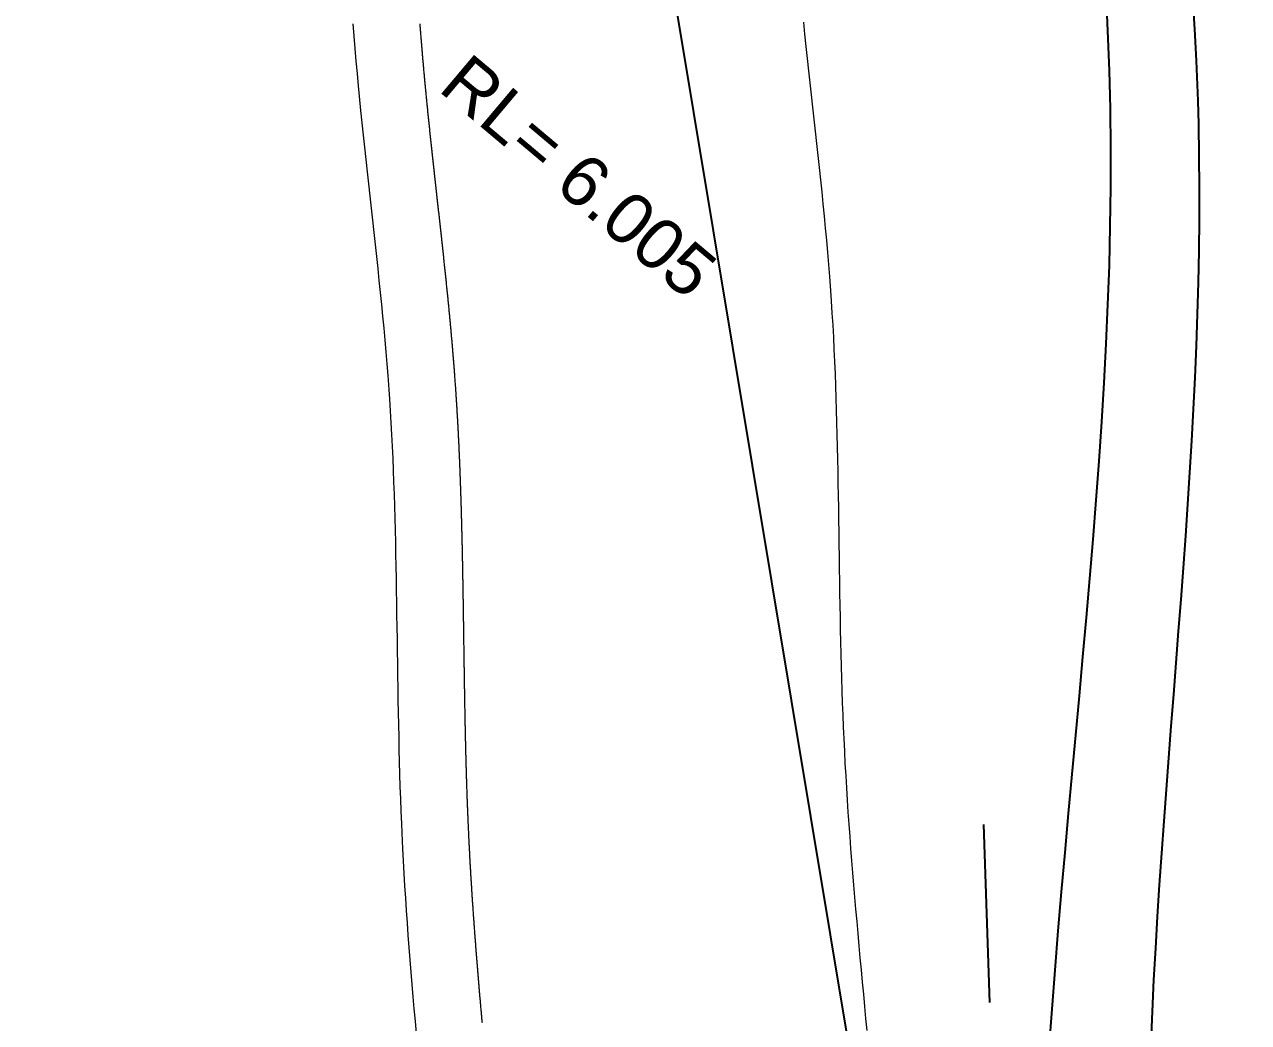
# Model space of a CAD drawing. Header units: millimetres. Extents: x 234588 to 238075, y 2578744 to 2579543.
# Drawn here: x 234881.4 to 234968.4, y 2578957.4 to 2579028.4 of the extents above; entities that cross this region are included whole.
import ezdxf

# ---------------------------------------------------------------- set-up
doc = ezdxf.new("R2010")
doc.units = ezdxf.units.MM
doc.header["$MEASUREMENT"] = 0
doc.header["$PDMODE"] = 98
doc.header["$PDSIZE"] = 0.5
for name, color, linetype in [('Boundary', 6, 'Continuous'), ('Points-NUM', 4, 'Continuous'), ('RL', 7, 'Continuous')]:
    doc.layers.add(name, color=color, linetype=linetype)
doc.styles.get("Standard").update_dxf_attribs({"font": 'arial.ttf'})
doc.dimstyles.get("Standard").update_dxf_attribs({"dimtxt": 4, "dimasz": 0.18, "dimexe": 0.18, "dimexo": 0.0625, "dimgap": 0.09, "dimtad": 0, "dimzin": 0, "dimdsep": 46, "dimtxsty": 'Standard', "dimcen": 0.09, "dimadec": 0, "dimazin": 0, "dimtfac": 1, "dimtofl": 0, "dimtmove": 0, "dimatfit": 3, "dimfxl": 1, "dimtolj": 1, "dimtzin": 0, "dimarcsym": 0})

# ---------------------------------------------------------------- blocks, each defined once
blk = doc.blocks.new('*D24')
at = {"layer": 'Defpoints', "color": 0}
for p in [(234842.909, 2579383.192), (234968.204, 2578785.8), (234942.797, 2578781.582)]:
    blk.add_point(p, dxfattribs=at)
at = {"layer": 'Points-NUM', "color": 0, "lineweight": -2}
for p, q in [((234842.971, 2579383.202), (234868.493, 2579387.44)), ((234868.345, 2579387.233), (234917.209, 2579092.932)), ((234968.174, 2578785.978), (234919.967, 2579076.322)), ((234942.859, 2578781.592), (234968.382, 2578785.83))]:
    blk.add_line(p, q, dxfattribs=at)
at = {"layer": 'Points-NUM', "color": 0}
for points in [[(234868.374, 2579387.238), (234868.315, 2579387.228), (234868.315, 2579387.41)], [(234968.204, 2578785.983), (234968.145, 2578785.973), (234968.204, 2578785.8)]]:
    blk.add_solid(points, dxfattribs=at)
at = {"layer": 'Points-NUM', "color": 0, "insert": (234918.588, 2579084.627), "char_height": 4, "attachment_point": 5, "rotation": 279.42713}
blk.add_mtext('\\A1;609.85', dxfattribs=at)

msp = doc.modelspace()

# ---------------------------------------------------------------- linework, layer by layer
at = {"layer": 'Boundary'}
for points in [[(234958.233, 2579030.734), (234958.373, 2579027.951), (234958.482, 2579025.119), (234958.55, 2579022.387), (234958.581, 2579019.604), (234958.577, 2579016.822), (234958.539, 2579014.041), (234958.471, 2579011.259), (234958.373, 2579008.477), (234958.25, 2579005.695), (234958.102, 2579002.913), (234957.934, 2579000.132), (234957.745, 2578997.35), (234957.54, 2578994.568), (234957.32, 2578991.785), (234957.089, 2578989.003), (234956.847, 2578986.221), (234956.597, 2578983.438), (234956.343, 2578980.655), (234956.086, 2578977.871), (234955.828, 2578975.088), (234955.572, 2578972.304), (234955.32, 2578969.52), (234955.074, 2578966.735), (234954.838, 2578963.95), (234954.612, 2578961.164), (234954.4, 2578958.378), (234954.204, 2578955.591)], [(234961.458, 2578955.967), (234961.553, 2578958.219), (234961.663, 2578960.471), (234961.786, 2578962.723), (234961.921, 2578964.976), (234962.066, 2578967.229), (234962.219, 2578969.483), (234962.38, 2578971.736), (234962.547, 2578973.99), (234962.717, 2578976.244), (234962.891, 2578978.498), (234963.067, 2578980.753), (234963.242, 2578983.007), (234963.416, 2578985.262), (234963.588, 2578987.516), (234963.755, 2578989.77), (234963.916, 2578992.025), (234964.07, 2578994.279), (234964.216, 2578996.533), (234964.352, 2578998.787), (234964.476, 2579001.041), (234964.587, 2579003.295), (234964.684, 2579005.548), (234964.766, 2579007.801), (234964.83, 2579010.053), (234964.875, 2579012.306), (234964.901, 2579014.558), (234964.905, 2579016.809), (234964.886, 2579019.06), (234964.843, 2579021.311), (234964.794, 2579022.968), (234964.679, 2579025.81), (234964.562, 2579028.059), (234964.426, 2579030.308)]]:
    msp.add_lwpolyline(points, dxfattribs=at)
at = {"layer": 'Boundary', "lineweight": 20}
for points in [[(234936.755, 2579028.555), (234936.844, 2579027.692), (234936.935, 2579026.83), (234937.028, 2579025.968), (234937.121, 2579025.107), (234937.216, 2579024.245), (234937.311, 2579023.384), (234937.407, 2579022.523), (234937.503, 2579021.662), (234937.598, 2579020.801), (234937.693, 2579019.94), (234937.787, 2579019.079), (234937.88, 2579018.218), (234937.971, 2579017.357), (234938.06, 2579016.496), (234938.147, 2579015.635), (234938.232, 2579014.773), (234938.314, 2579013.912), (234938.393, 2579013.05), (234938.469, 2579012.188), (234938.541, 2579011.326), (234938.609, 2579010.464), (234938.684, 2579009.447), (234938.732, 2579008.738), (234938.787, 2579007.875), (234938.838, 2579007.011), (234938.885, 2579006.148), (234938.927, 2579005.283), (234938.967, 2579004.419), (234939.003, 2579003.554), (234939.036, 2579002.689), (234939.066, 2579001.824), (234939.093, 2579000.959), (234939.118, 2579000.093), (234939.141, 2578999.228), (234939.161, 2578998.362), (234939.18, 2578997.496), (234939.197, 2578996.63), (234939.213, 2578995.764), (234939.228, 2578994.897), (234939.242, 2578994.031), (234939.255, 2578993.164), (234939.268, 2578992.298), (234939.28, 2578991.431), (234939.292, 2578990.565), (234939.305, 2578989.698), (234939.318, 2578988.832), (234939.332, 2578987.965), (234939.346, 2578987.098), (234939.362, 2578986.232), (234939.378, 2578985.366), (234939.397, 2578984.499), (234939.417, 2578983.633), (234939.439, 2578982.767), (234939.463, 2578981.901), (234939.489, 2578981.035), (234939.518, 2578980.169), (234939.55, 2578979.304), (234939.585, 2578978.439), (234939.641, 2578977.208), (234939.665, 2578976.708), (234939.71, 2578975.844), (234939.759, 2578974.979), (234939.81, 2578974.115), (234939.865, 2578973.251), (234939.923, 2578972.387), (234939.983, 2578971.523), (234940.045, 2578970.659), (234940.11, 2578969.796), (234940.178, 2578968.933), (234940.247, 2578968.069), (234940.318, 2578967.206), (234940.391, 2578966.343), (234940.465, 2578965.48), (234940.541, 2578964.618), (234940.618, 2578963.755), (234940.696, 2578962.892), (234940.775, 2578962.03), (234940.855, 2578961.167), (234940.935, 2578960.305), (234941.016, 2578959.442), (234941.097, 2578958.58), (234941.178, 2578957.717), (234941.259, 2578956.855)], [(234904.752, 2579028.439), (234904.821, 2579027.556), (234904.892, 2579026.674), (234904.966, 2579025.793), (234905.044, 2579024.913), (234905.124, 2579024.034), (234905.195, 2579023.287), (234905.293, 2579022.278), (234905.381, 2579021.402), (234905.472, 2579020.528), (234905.564, 2579019.657), (234905.657, 2579018.787), (234905.752, 2579017.92), (234905.847, 2579017.056), (234905.942, 2579016.191), (234906.038, 2579015.328), (234906.134, 2579014.467), (234906.229, 2579013.607), (234906.323, 2579012.752), (234906.416, 2579011.897), (234906.508, 2579011.043), (234906.599, 2579010.191), (234906.687, 2579009.341), (234906.773, 2579008.492), (234906.856, 2579007.645), (234906.937, 2579006.799), (234907.014, 2579005.955), (234907.088, 2579005.112), (234907.159, 2579004.271), (234907.225, 2579003.432), (234907.298, 2579002.441), (234907.344, 2579001.756), (234907.398, 2579000.915), (234907.447, 2579000.074), (234907.493, 2578999.231), (234907.535, 2578998.387), (234907.573, 2578997.542), (234907.609, 2578996.695), (234907.641, 2578995.846), (234907.67, 2578994.997), (234907.697, 2578994.145), (234907.722, 2578993.293), (234907.744, 2578992.439), (234907.764, 2578991.583), (234907.783, 2578990.727), (234907.8, 2578989.869), (234907.816, 2578989.009), (234907.831, 2578988.149), (234907.844, 2578987.285), (234907.857, 2578986.422), (234907.87, 2578985.558), (234907.883, 2578984.693), (234907.895, 2578983.827), (234907.907, 2578982.959), (234907.92, 2578982.09), (234907.934, 2578981.22), (234907.949, 2578980.346), (234907.964, 2578979.473), (234907.981, 2578978.599), (234908, 2578977.724), (234908.02, 2578976.848), (234908.042, 2578975.97), (234908.067, 2578975.092), (234908.094, 2578974.212), (234908.123, 2578973.332), (234908.156, 2578972.45), (234908.191, 2578971.565), (234908.248, 2578970.315), (234908.273, 2578969.798), (234908.319, 2578968.916), (234908.369, 2578968.034), (234908.421, 2578967.153), (234908.477, 2578966.273), (234908.536, 2578965.394), (234908.597, 2578964.516), (234908.66, 2578963.639), (234908.726, 2578962.763), (234908.794, 2578961.888), (234908.865, 2578961.014), (234908.937, 2578960.141), (234909.01, 2578959.269), (234909.085, 2578958.398), (234909.162, 2578957.528), (234909.239, 2578956.659)], [(234913.944, 2578957.404), (234913.937, 2578957.476), (234913.931, 2578957.548), (234913.924, 2578957.621), (234913.918, 2578957.693), (234913.911, 2578957.765), (234913.905, 2578957.837), (234913.898, 2578957.91), (234913.892, 2578957.982), (234913.886, 2578958.054), (234913.879, 2578958.127), (234913.873, 2578958.199), (234913.867, 2578958.271), (234913.86, 2578958.344), (234913.854, 2578958.416), (234913.848, 2578958.488), (234913.841, 2578958.561), (234913.835, 2578958.633), (234913.829, 2578958.705), (234913.822, 2578958.778), (234913.816, 2578958.85), (234913.81, 2578958.922), (234913.803, 2578958.994), (234913.797, 2578959.067), (234913.791, 2578959.139), (234913.785, 2578959.211), (234913.778, 2578959.284), (234913.772, 2578959.356), (234913.766, 2578959.428), (234913.76, 2578959.501), (234913.754, 2578959.573), (234913.747, 2578959.645), (234913.741, 2578959.718), (234913.735, 2578959.79), (234913.729, 2578959.862), (234913.723, 2578959.935), (234913.717, 2578960.007), (234913.711, 2578960.079), (234913.705, 2578960.152), (234913.698, 2578960.224), (234913.692, 2578960.296), (234913.686, 2578960.369), (234913.68, 2578960.441), (234913.674, 2578960.513), (234913.668, 2578960.586), (234913.662, 2578960.658), (234913.656, 2578960.73), (234913.65, 2578960.803), (234913.644, 2578960.875), (234913.638, 2578960.947), (234913.632, 2578961.02), (234913.626, 2578961.092), (234913.62, 2578961.164), (234913.614, 2578961.237), (234913.608, 2578961.309), (234913.602, 2578961.381), (234913.597, 2578961.454), (234913.591, 2578961.526), (234913.585, 2578961.598), (234913.579, 2578961.671), (234913.573, 2578961.743), (234913.568, 2578961.816), (234913.562, 2578961.888), (234913.556, 2578961.96), (234913.55, 2578962.033), (234913.544, 2578962.105), (234913.538, 2578962.177), (234913.533, 2578962.25), (234913.527, 2578962.322), (234913.521, 2578962.394), (234913.516, 2578962.467), (234913.51, 2578962.539), (234913.504, 2578962.611), (234913.499, 2578962.684), (234913.493, 2578962.756), (234913.488, 2578962.828), (234913.482, 2578962.901), (234913.476, 2578962.973), (234913.471, 2578963.046), (234913.465, 2578963.118), (234913.46, 2578963.19), (234913.454, 2578963.263), (234913.449, 2578963.335), (234913.443, 2578963.407), (234913.438, 2578963.48), (234913.432, 2578963.552), (234913.427, 2578963.625), (234913.421, 2578963.697), (234913.416, 2578963.769), (234913.411, 2578963.842), (234913.405, 2578963.914), (234913.4, 2578963.986), (234913.394, 2578964.059), (234913.389, 2578964.131), (234913.384, 2578964.204), (234913.379, 2578964.276), (234913.373, 2578964.348), (234913.368, 2578964.421), (234913.363, 2578964.493), (234913.358, 2578964.565), (234913.352, 2578964.638), (234913.347, 2578964.71), (234913.342, 2578964.783), (234913.337, 2578964.855), (234913.332, 2578964.927), (234913.326, 2578965), (234913.321, 2578965.072), (234913.316, 2578965.145), (234913.311, 2578965.217), (234913.306, 2578965.289), (234913.301, 2578965.362), (234913.296, 2578965.434), (234913.291, 2578965.507), (234913.286, 2578965.579), (234913.281, 2578965.651), (234913.276, 2578965.724), (234913.271, 2578965.796), (234913.266, 2578965.869), (234913.262, 2578965.941), (234913.257, 2578966.013), (234913.252, 2578966.086), (234913.247, 2578966.158), (234913.242, 2578966.231), (234913.238, 2578966.303), (234913.233, 2578966.375), (234913.228, 2578966.448), (234913.223, 2578966.52), (234913.218, 2578966.593), (234913.214, 2578966.665), (234913.209, 2578966.737), (234913.205, 2578966.81), (234913.2, 2578966.882), (234913.195, 2578966.955), (234913.191, 2578967.027), (234913.186, 2578967.1), (234913.182, 2578967.172), (234913.177, 2578967.244), (234913.172, 2578967.317), (234913.168, 2578967.389), (234913.163, 2578967.462), (234913.159, 2578967.534), (234913.155, 2578967.607), (234913.15, 2578967.679), (234913.146, 2578967.751), (234913.142, 2578967.824), (234913.137, 2578967.896), (234913.133, 2578967.969), (234913.129, 2578968.041), (234913.124, 2578968.114), (234913.12, 2578968.186), (234913.116, 2578968.259), (234913.111, 2578968.331), (234913.107, 2578968.403), (234913.103, 2578968.476), (234913.099, 2578968.548), (234913.095, 2578968.621), (234913.091, 2578968.693), (234913.087, 2578968.766), (234913.083, 2578968.838), (234913.079, 2578968.911), (234913.075, 2578968.983), (234913.071, 2578969.056), (234913.067, 2578969.128), (234913.063, 2578969.201), (234913.059, 2578969.273), (234913.055, 2578969.345), (234913.051, 2578969.418), (234913.048, 2578969.49), (234913.044, 2578969.563), (234913.04, 2578969.635), (234913.036, 2578969.708), (234913.033, 2578969.78), (234913.029, 2578969.853), (234913.025, 2578969.925), (234913.021, 2578969.998), (234913.018, 2578970.057), (234913.016, 2578970.099), (234913.014, 2578970.14), (234913.012, 2578970.182), (234913.01, 2578970.224), (234913.008, 2578970.266), (234913.006, 2578970.308), (234913.004, 2578970.35), (234913.002, 2578970.392), (234913, 2578970.434), (234912.998, 2578970.476), (234912.996, 2578970.517), (234912.992, 2578970.591), (234912.988, 2578970.694), (234912.983, 2578970.797), (234912.978, 2578970.9), (234912.974, 2578971.003), (234912.969, 2578971.106), (234912.964, 2578971.209), (234912.96, 2578971.312), (234912.955, 2578971.415), (234912.95, 2578971.519), (234912.946, 2578971.622), (234912.941, 2578971.725), (234912.937, 2578971.81), (234912.934, 2578971.883), (234912.932, 2578971.955), (234912.929, 2578972.028), (234912.926, 2578972.1), (234912.923, 2578972.173), (234912.92, 2578972.245), (234912.917, 2578972.318), (234912.914, 2578972.39), (234912.911, 2578972.463), (234912.908, 2578972.536), (234912.905, 2578972.608), (234912.902, 2578972.681), (234912.9, 2578972.753), (234912.897, 2578972.826), (234912.894, 2578972.898), (234912.892, 2578972.971), (234912.889, 2578973.043), (234912.886, 2578973.116), (234912.884, 2578973.188), (234912.881, 2578973.261), (234912.878, 2578973.333), (234912.876, 2578973.406), (234912.873, 2578973.479), (234912.87, 2578973.551), (234912.868, 2578973.624), (234912.866, 2578973.696), (234912.863, 2578973.769), (234912.861, 2578973.841), (234912.858, 2578973.914), (234912.856, 2578973.986), (234912.853, 2578974.059), (234912.851, 2578974.132), (234912.849, 2578974.204), (234912.846, 2578974.277), (234912.844, 2578974.349), (234912.841, 2578974.422), (234912.839, 2578974.494), (234912.837, 2578974.567), (234912.835, 2578974.64), (234912.832, 2578974.712), (234912.83, 2578974.785), (234912.828, 2578974.857), (234912.826, 2578974.93), (234912.824, 2578975.002), (234912.821, 2578975.075), (234912.819, 2578975.148), (234912.817, 2578975.22), (234912.815, 2578975.293), (234912.813, 2578975.365), (234912.811, 2578975.438), (234912.809, 2578975.51), (234912.807, 2578975.583), (234912.805, 2578975.656), (234912.803, 2578975.728), (234912.801, 2578975.801), (234912.799, 2578975.873), (234912.797, 2578975.946), (234912.795, 2578976.018), (234912.793, 2578976.091), (234912.791, 2578976.164), (234912.789, 2578976.236), (234912.787, 2578976.309), (234912.785, 2578976.381), (234912.783, 2578976.454), (234912.782, 2578976.527), (234912.78, 2578976.599), (234912.778, 2578976.672), (234912.776, 2578976.744), (234912.774, 2578976.817), (234912.772, 2578976.89), (234912.771, 2578976.962), (234912.769, 2578977.035), (234912.767, 2578977.107), (234912.766, 2578977.18), (234912.764, 2578977.253), (234912.762, 2578977.325), (234912.761, 2578977.398), (234912.759, 2578977.47), (234912.757, 2578977.543), (234912.755, 2578977.616), (234912.754, 2578977.688), (234912.752, 2578977.761), (234912.75, 2578977.833), (234912.749, 2578977.906), (234912.747, 2578977.979), (234912.746, 2578978.051), (234912.744, 2578978.124), (234912.743, 2578978.196), (234912.741, 2578978.269), (234912.74, 2578978.342), (234912.738, 2578978.414), (234912.737, 2578978.487), (234912.735, 2578978.559), (234912.734, 2578978.632), (234912.732, 2578978.705), (234912.731, 2578978.777), (234912.729, 2578978.85), (234912.728, 2578978.923), (234912.726, 2578978.995), (234912.725, 2578979.068), (234912.724, 2578979.14), (234912.722, 2578979.213), (234912.721, 2578979.286), (234912.719, 2578979.358), (234912.718, 2578979.431), (234912.717, 2578979.503), (234912.715, 2578979.576), (234912.714, 2578979.649), (234912.713, 2578979.721), (234912.711, 2578979.794), (234912.71, 2578979.867), (234912.709, 2578979.939), (234912.707, 2578980.012), (234912.706, 2578980.084), (234912.705, 2578980.157), (234912.704, 2578980.23), (234912.702, 2578980.302), (234912.701, 2578980.375), (234912.7, 2578980.448), (234912.698, 2578980.52), (234912.697, 2578980.593), (234912.696, 2578980.665), (234912.695, 2578980.738), (234912.694, 2578980.811), (234912.692, 2578980.883), (234912.691, 2578980.956), (234912.69, 2578981.029), (234912.689, 2578981.101), (234912.688, 2578981.174), (234912.686, 2578981.246), (234912.685, 2578981.319), (234912.684, 2578981.392), (234912.683, 2578981.464), (234912.682, 2578981.537), (234912.681, 2578981.61), (234912.679, 2578981.682), (234912.678, 2578981.755), (234912.677, 2578981.827), (234912.676, 2578981.9), (234912.675, 2578981.973), (234912.674, 2578982.045), (234912.673, 2578982.118), (234912.672, 2578982.191), (234912.67, 2578982.263), (234912.669, 2578982.336), (234912.668, 2578982.409), (234912.667, 2578982.481), (234912.666, 2578982.554), (234912.665, 2578982.626), (234912.664, 2578982.699), (234912.663, 2578982.772), (234912.662, 2578982.844), (234912.661, 2578982.917), (234912.66, 2578982.99), (234912.658, 2578983.062), (234912.657, 2578983.135), (234912.656, 2578983.207), (234912.655, 2578983.28), (234912.654, 2578983.353), (234912.653, 2578983.425), (234912.652, 2578983.498), (234912.651, 2578983.571), (234912.65, 2578983.643), (234912.649, 2578983.716), (234912.648, 2578983.789), (234912.647, 2578983.861), (234912.646, 2578983.934), (234912.645, 2578984.006), (234912.644, 2578984.079), (234912.643, 2578984.152), (234912.642, 2578984.224), (234912.641, 2578984.297), (234912.64, 2578984.37), (234912.639, 2578984.442), (234912.638, 2578984.515), (234912.636, 2578984.587), (234912.635, 2578984.66), (234912.634, 2578984.733), (234912.633, 2578984.805), (234912.632, 2578984.878), (234912.631, 2578984.951), (234912.63, 2578985.023), (234912.629, 2578985.096), (234912.628, 2578985.169), (234912.627, 2578985.241), (234912.626, 2578985.314), (234912.625, 2578985.386), (234912.624, 2578985.459), (234912.623, 2578985.532), (234912.622, 2578985.604), (234912.621, 2578985.677), (234912.62, 2578985.75), (234912.619, 2578985.822), (234912.618, 2578985.895), (234912.617, 2578985.967), (234912.616, 2578986.04), (234912.615, 2578986.113), (234912.613, 2578986.185), (234912.612, 2578986.258), (234912.611, 2578986.331), (234912.61, 2578986.403), (234912.609, 2578986.476), (234912.608, 2578986.548), (234912.607, 2578986.621), (234912.606, 2578986.694), (234912.605, 2578986.766), (234912.604, 2578986.839), (234912.603, 2578986.912), (234912.601, 2578986.984), (234912.6, 2578987.057), (234912.599, 2578987.129), (234912.598, 2578987.202), (234912.597, 2578987.275), (234912.596, 2578987.347), (234912.595, 2578987.42), (234912.594, 2578987.492), (234912.593, 2578987.565), (234912.591, 2578987.638), (234912.59, 2578987.71), (234912.589, 2578987.783), (234912.588, 2578987.856), (234912.587, 2578987.928), (234912.586, 2578988.001), (234912.584, 2578988.073), (234912.583, 2578988.146), (234912.582, 2578988.219), (234912.581, 2578988.291), (234912.58, 2578988.364), (234912.578, 2578988.436), (234912.577, 2578988.509), (234912.576, 2578988.582), (234912.575, 2578988.654), (234912.573, 2578988.727), (234912.572, 2578988.8), (234912.571, 2578988.872), (234912.57, 2578988.945), (234912.568, 2578989.017), (234912.567, 2578989.09), (234912.566, 2578989.163), (234912.565, 2578989.235), (234912.563, 2578989.308), (234912.562, 2578989.38), (234912.561, 2578989.453), (234912.559, 2578989.526), (234912.558, 2578989.598), (234912.557, 2578989.671), (234912.555, 2578989.743), (234912.554, 2578989.816), (234912.553, 2578989.889), (234912.551, 2578989.961), (234912.55, 2578990.034), (234912.548, 2578990.106), (234912.547, 2578990.179), (234912.545, 2578990.252), (234912.544, 2578990.324), (234912.543, 2578990.397), (234912.541, 2578990.469), (234912.54, 2578990.542), (234912.538, 2578990.614), (234912.537, 2578990.687), (234912.535, 2578990.76), (234912.534, 2578990.832), (234912.532, 2578990.905), (234912.531, 2578990.977), (234912.529, 2578991.05), (234912.528, 2578991.123), (234912.526, 2578991.195), (234912.524, 2578991.268), (234912.523, 2578991.34), (234912.521, 2578991.413), (234912.52, 2578991.486), (234912.518, 2578991.558), (234912.516, 2578991.631), (234912.515, 2578991.703), (234912.513, 2578991.776), (234912.511, 2578991.848), (234912.51, 2578991.921), (234912.508, 2578991.994), (234912.506, 2578992.066), (234912.505, 2578992.139), (234912.503, 2578992.211), (234912.501, 2578992.284), (234912.499, 2578992.356), (234912.498, 2578992.429), (234912.496, 2578992.502), (234912.494, 2578992.574), (234912.492, 2578992.647), (234912.49, 2578992.719), (234912.488, 2578992.792), (234912.487, 2578992.864), (234912.485, 2578992.937), (234912.483, 2578993.009), (234912.481, 2578993.082), (234912.479, 2578993.155), (234912.477, 2578993.227), (234912.475, 2578993.3), (234912.473, 2578993.372), (234912.471, 2578993.445), (234912.469, 2578993.517), (234912.467, 2578993.59), (234912.465, 2578993.662), (234912.463, 2578993.735), (234912.461, 2578993.807), (234912.459, 2578993.88), (234912.457, 2578993.953), (234912.455, 2578994.025), (234912.453, 2578994.098), (234912.45, 2578994.17), (234912.448, 2578994.243), (234912.446, 2578994.315), (234912.444, 2578994.388), (234912.442, 2578994.46), (234912.439, 2578994.533), (234912.437, 2578994.605), (234912.435, 2578994.678), (234912.432, 2578994.75), (234912.43, 2578994.823), (234912.428, 2578994.895), (234912.426, 2578994.968), (234912.423, 2578995.04), (234912.421, 2578995.113), (234912.419, 2578995.186), (234912.416, 2578995.258), (234912.414, 2578995.331), (234912.411, 2578995.403), (234912.409, 2578995.476), (234912.406, 2578995.548), (234912.403, 2578995.621), (234912.401, 2578995.693), (234912.398, 2578995.766), (234912.396, 2578995.838), (234912.393, 2578995.911), (234912.391, 2578995.983), (234912.388, 2578996.056), (234912.386, 2578996.128), (234912.383, 2578996.201), (234912.38, 2578996.273), (234912.377, 2578996.346), (234912.374, 2578996.418), (234912.372, 2578996.491), (234912.369, 2578996.563), (234912.366, 2578996.636), (234912.363, 2578996.708), (234912.361, 2578996.781), (234912.358, 2578996.853), (234912.355, 2578996.926), (234912.352, 2578996.998), (234912.349, 2578997.07), (234912.346, 2578997.143), (234912.343, 2578997.215), (234912.34, 2578997.288), (234912.337, 2578997.36), (234912.334, 2578997.433), (234912.331, 2578997.505), (234912.328, 2578997.578), (234912.325, 2578997.65), (234912.322, 2578997.723), (234912.319, 2578997.795), (234912.315, 2578997.868), (234912.312, 2578997.94), (234912.309, 2578998.013), (234912.305, 2578998.085), (234912.302, 2578998.157), (234912.299, 2578998.23), (234912.296, 2578998.302), (234912.292, 2578998.375), (234912.289, 2578998.447), (234912.286, 2578998.52), (234912.282, 2578998.592), (234912.279, 2578998.665), (234912.275, 2578998.737), (234912.272, 2578998.809), (234912.268, 2578998.882), (234912.264, 2578998.954), (234912.261, 2578999.027), (234912.257, 2578999.099), (234912.254, 2578999.172), (234912.25, 2578999.244), (234912.246, 2578999.316), (234912.243, 2578999.389), (234912.239, 2578999.461), (234912.235, 2578999.534), (234912.232, 2578999.606), (234912.228, 2578999.678), (234912.224, 2578999.751), (234912.22, 2578999.823), (234912.216, 2578999.896), (234912.212, 2578999.968), (234912.208, 2579000.041), (234912.204, 2579000.113), (234912.2, 2579000.185), (234912.196, 2579000.258), (234912.192, 2579000.33), (234912.188, 2579000.403), (234912.184, 2579000.475), (234912.18, 2579000.547), (234912.175, 2579000.62), (234912.171, 2579000.692), (234912.167, 2579000.764), (234912.163, 2579000.837), (234912.158, 2579000.909), (234912.154, 2579000.982), (234912.15, 2579001.054), (234912.146, 2579001.126), (234912.141, 2579001.199), (234912.137, 2579001.271), (234912.132, 2579001.343), (234912.128, 2579001.416), (234912.123, 2579001.488), (234912.118, 2579001.561), (234912.114, 2579001.633), (234912.109, 2579001.705), (234912.105, 2579001.778), (234912.1, 2579001.85), (234912.095, 2579001.922), (234912.091, 2579001.995), (234912.086, 2579002.067), (234912.082, 2579002.127), (234912.078, 2579002.186), (234912.074, 2579002.245), (234912.07, 2579002.305), (234912.066, 2579002.364), (234912.062, 2579002.424), (234912.058, 2579002.483), (234912.054, 2579002.543), (234912.05, 2579002.602), (234912.046, 2579002.661), (234912.042, 2579002.721), (234912.037, 2579002.782), (234912.031, 2579002.867), (234912.025, 2579002.952), (234912.019, 2579003.037), (234912.012, 2579003.122), (234912.006, 2579003.208), (234912, 2579003.293), (234911.994, 2579003.378), (234911.987, 2579003.463), (234911.981, 2579003.549), (234911.975, 2579003.634), (234911.969, 2579003.719), (234911.962, 2579003.803), (234911.957, 2579003.875), (234911.951, 2579003.947), (234911.945, 2579004.019), (234911.939, 2579004.092), (234911.934, 2579004.164), (234911.928, 2579004.236), (234911.922, 2579004.309), (234911.917, 2579004.381), (234911.911, 2579004.453), (234911.905, 2579004.525), (234911.9, 2579004.598), (234911.894, 2579004.67), (234911.888, 2579004.742), (234911.882, 2579004.814), (234911.876, 2579004.887), (234911.87, 2579004.959), (234911.864, 2579005.031), (234911.858, 2579005.103), (234911.851, 2579005.176), (234911.845, 2579005.248), (234911.839, 2579005.32), (234911.833, 2579005.392), (234911.827, 2579005.465), (234911.821, 2579005.537), (234911.815, 2579005.609), (234911.809, 2579005.681), (234911.802, 2579005.754), (234911.796, 2579005.826), (234911.789, 2579005.898), (234911.783, 2579005.97), (234911.777, 2579006.043), (234911.77, 2579006.115), (234911.764, 2579006.187), (234911.758, 2579006.259), (234911.751, 2579006.332), (234911.745, 2579006.404), (234911.738, 2579006.476), (234911.732, 2579006.548), (234911.725, 2579006.62), (234911.718, 2579006.693), (234911.712, 2579006.765), (234911.705, 2579006.837), (234911.699, 2579006.909), (234911.692, 2579006.981), (234911.685, 2579007.054), (234911.679, 2579007.126), (234911.672, 2579007.198), (234911.665, 2579007.27), (234911.659, 2579007.343), (234911.652, 2579007.415), (234911.645, 2579007.487), (234911.638, 2579007.559), (234911.631, 2579007.631), (234911.624, 2579007.704), (234911.617, 2579007.776), (234911.61, 2579007.848), (234911.603, 2579007.92), (234911.597, 2579007.992), (234911.59, 2579008.065), (234911.583, 2579008.137), (234911.576, 2579008.209), (234911.569, 2579008.281), (234911.561, 2579008.353), (234911.554, 2579008.425), (234911.547, 2579008.498), (234911.54, 2579008.57), (234911.533, 2579008.642), (234911.526, 2579008.714), (234911.519, 2579008.786), (234911.512, 2579008.859), (234911.505, 2579008.931), (234911.497, 2579009.003), (234911.49, 2579009.075), (234911.483, 2579009.147), (234911.475, 2579009.219), (234911.468, 2579009.292), (234911.461, 2579009.364), (234911.453, 2579009.436), (234911.446, 2579009.508), (234911.439, 2579009.58), (234911.432, 2579009.653), (234911.424, 2579009.725), (234911.417, 2579009.797), (234911.409, 2579009.869), (234911.402, 2579009.941), (234911.394, 2579010.013), (234911.387, 2579010.086), (234911.38, 2579010.158), (234911.372, 2579010.23), (234911.365, 2579010.302), (234911.357, 2579010.374), (234911.35, 2579010.446), (234911.342, 2579010.519), (234911.335, 2579010.591), (234911.327, 2579010.663), (234911.32, 2579010.735), (234911.312, 2579010.807), (234911.304, 2579010.879), (234911.297, 2579010.952), (234911.289, 2579011.024), (234911.281, 2579011.096), (234911.274, 2579011.168), (234911.266, 2579011.24), (234911.258, 2579011.312), (234911.251, 2579011.385), (234911.243, 2579011.457), (234911.235, 2579011.529), (234911.228, 2579011.601), (234911.22, 2579011.673), (234911.212, 2579011.745), (234911.204, 2579011.818), (234911.197, 2579011.89), (234911.189, 2579011.962), (234911.181, 2579012.034), (234911.173, 2579012.106), (234911.166, 2579012.178), (234911.158, 2579012.25), (234911.15, 2579012.323), (234911.142, 2579012.395), (234911.134, 2579012.467), (234911.127, 2579012.539), (234911.119, 2579012.611), (234911.111, 2579012.683), (234911.103, 2579012.756), (234911.095, 2579012.828), (234911.087, 2579012.9), (234911.079, 2579012.972), (234911.071, 2579013.044), (234911.064, 2579013.116), (234911.056, 2579013.189), (234911.048, 2579013.261), (234911.04, 2579013.333), (234911.032, 2579013.405), (234911.024, 2579013.477), (234911.016, 2579013.549), (234911.008, 2579013.621), (234911, 2579013.694), (234910.992, 2579013.766), (234910.984, 2579013.838), (234910.976, 2579013.91), (234910.968, 2579013.982), (234910.96, 2579014.054), (234910.953, 2579014.127), (234910.945, 2579014.199), (234910.937, 2579014.271), (234910.929, 2579014.343), (234910.921, 2579014.415), (234910.913, 2579014.487), (234910.905, 2579014.56), (234910.897, 2579014.632), (234910.889, 2579014.704), (234910.881, 2579014.776), (234910.873, 2579014.848), (234910.865, 2579014.92), (234910.857, 2579014.993), (234910.849, 2579015.065), (234910.841, 2579015.137), (234910.833, 2579015.209), (234910.825, 2579015.281), (234910.817, 2579015.353), (234910.809, 2579015.426), (234910.8, 2579015.498), (234910.792, 2579015.57), (234910.784, 2579015.642), (234910.776, 2579015.714), (234910.768, 2579015.786), (234910.76, 2579015.859), (234910.752, 2579015.931), (234910.744, 2579016.003), (234910.736, 2579016.075), (234910.728, 2579016.147), (234910.72, 2579016.219), (234910.712, 2579016.292), (234910.704, 2579016.364), (234910.696, 2579016.436), (234910.688, 2579016.508), (234910.68, 2579016.58), (234910.672, 2579016.653), (234910.664, 2579016.725), (234910.656, 2579016.797), (234910.648, 2579016.869), (234910.64, 2579016.941), (234910.632, 2579017.013), (234910.624, 2579017.086), (234910.616, 2579017.158), (234910.608, 2579017.23), (234910.6, 2579017.302), (234910.592, 2579017.374), (234910.584, 2579017.447), (234910.576, 2579017.519), (234910.568, 2579017.591), (234910.56, 2579017.663), (234910.552, 2579017.735), (234910.545, 2579017.808), (234910.537, 2579017.88), (234910.529, 2579017.952), (234910.521, 2579018.024), (234910.513, 2579018.096), (234910.505, 2579018.169), (234910.497, 2579018.241), (234910.489, 2579018.313), (234910.481, 2579018.385), (234910.473, 2579018.457), (234910.465, 2579018.53), (234910.457, 2579018.602), (234910.45, 2579018.674), (234910.442, 2579018.746), (234910.434, 2579018.818), (234910.426, 2579018.891), (234910.418, 2579018.963), (234910.41, 2579019.035), (234910.402, 2579019.107), (234910.394, 2579019.18), (234910.387, 2579019.252), (234910.379, 2579019.324), (234910.371, 2579019.396), (234910.363, 2579019.468), (234910.356, 2579019.541), (234910.348, 2579019.613), (234910.34, 2579019.685), (234910.332, 2579019.757), (234910.325, 2579019.83), (234910.317, 2579019.902), (234910.309, 2579019.974), (234910.301, 2579020.046), (234910.293, 2579020.119), (234910.286, 2579020.191), (234910.278, 2579020.263), (234910.271, 2579020.335), (234910.263, 2579020.408), (234910.255, 2579020.48), (234910.248, 2579020.552), (234910.24, 2579020.624), (234910.232, 2579020.697), (234910.225, 2579020.769), (234910.217, 2579020.841), (234910.21, 2579020.913), (234910.202, 2579020.986), (234910.194, 2579021.058), (234910.187, 2579021.13), (234910.179, 2579021.202), (234910.172, 2579021.275), (234910.164, 2579021.347), (234910.157, 2579021.419), (234910.15, 2579021.492), (234910.142, 2579021.564), (234910.135, 2579021.636), (234910.127, 2579021.708), (234910.12, 2579021.781), (234910.112, 2579021.853), (234910.105, 2579021.925), (234910.097, 2579021.998), (234910.09, 2579022.07), (234910.083, 2579022.142), (234910.076, 2579022.214), (234910.068, 2579022.287), (234910.061, 2579022.359), (234910.054, 2579022.431), (234910.046, 2579022.504), (234910.039, 2579022.576), (234910.032, 2579022.648), (234910.025, 2579022.721), (234910.017, 2579022.8), (234910.009, 2579022.883), (234910, 2579022.967), (234909.992, 2579023.05), (234909.984, 2579023.133), (234909.976, 2579023.217), (234909.968, 2579023.3), (234909.96, 2579023.383), (234909.952, 2579023.467), (234909.943, 2579023.55), (234909.935, 2579023.633), (234909.927, 2579023.717), (234909.921, 2579023.784), (234909.915, 2579023.846), (234909.909, 2579023.907), (234909.903, 2579023.969), (234909.897, 2579024.03), (234909.892, 2579024.091), (234909.886, 2579024.153), (234909.88, 2579024.214), (234909.874, 2579024.275), (234909.868, 2579024.337), (234909.863, 2579024.398), (234909.857, 2579024.459), (234909.85, 2579024.529), (234909.844, 2579024.602), (234909.837, 2579024.674), (234909.831, 2579024.746), (234909.824, 2579024.819), (234909.817, 2579024.891), (234909.811, 2579024.964), (234909.804, 2579025.036), (234909.798, 2579025.108), (234909.791, 2579025.181), (234909.784, 2579025.253), (234909.778, 2579025.326), (234909.771, 2579025.398), (234909.765, 2579025.47), (234909.759, 2579025.543), (234909.752, 2579025.615), (234909.746, 2579025.688), (234909.739, 2579025.76), (234909.733, 2579025.832), (234909.727, 2579025.905), (234909.72, 2579025.977), (234909.714, 2579026.05), (234909.708, 2579026.122), (234909.701, 2579026.195), (234909.695, 2579026.267), (234909.689, 2579026.339), (234909.683, 2579026.412), (234909.677, 2579026.484), (234909.671, 2579026.557), (234909.664, 2579026.629), (234909.658, 2579026.702), (234909.652, 2579026.774), (234909.646, 2579026.847), (234909.64, 2579026.919), (234909.634, 2579026.991), (234909.628, 2579027.064), (234909.622, 2579027.136), (234909.616, 2579027.209), (234909.61, 2579027.281), (234909.604, 2579027.354), (234909.598, 2579027.426), (234909.593, 2579027.499), (234909.587, 2579027.571), (234909.581, 2579027.644), (234909.575, 2579027.716), (234909.569, 2579027.789), (234909.563, 2579027.861), (234909.558, 2579027.933), (234909.552, 2579028.006), (234909.546, 2579028.078), (234909.541, 2579028.151), (234909.535, 2579028.223), (234909.53, 2579028.296), (234909.524, 2579028.368), (234909.518, 2579028.441)]]:
    msp.add_lwpolyline(points, dxfattribs=at)
at = {"layer": 'Points-NUM'}
msp.add_lwpolyline([(234949.556, 2578971.499), (234949.975, 2578958.848)], dxfattribs=at)

# ---------------------------------------------------------------- texts
at = {"layer": 'RL'}
msp.add_text('RL= 6.005', height=3.6, rotation=319.88854, dxfattribs=at).set_placement((234910.717, 2579023.741))

# ---------------------------------------------------------------- dimensions: what is measured, and where the dimension line sits
at = {"layer": 'Points-NUM'}
dim = msp.add_linear_dim(base=(234968.204, 2578785.8), p1=(234842.909, 2579383.192), p2=(234942.797, 2578781.582), angle=279.42713, dimstyle='Standard', dxfattribs=at)
dim.commit()
dim.dimension.update_dxf_attribs({"geometry": '*D24', "text_midpoint": (234918.588, 2579084.627), "dimtype": 161})

doc.saveas('drawing.dxf')
